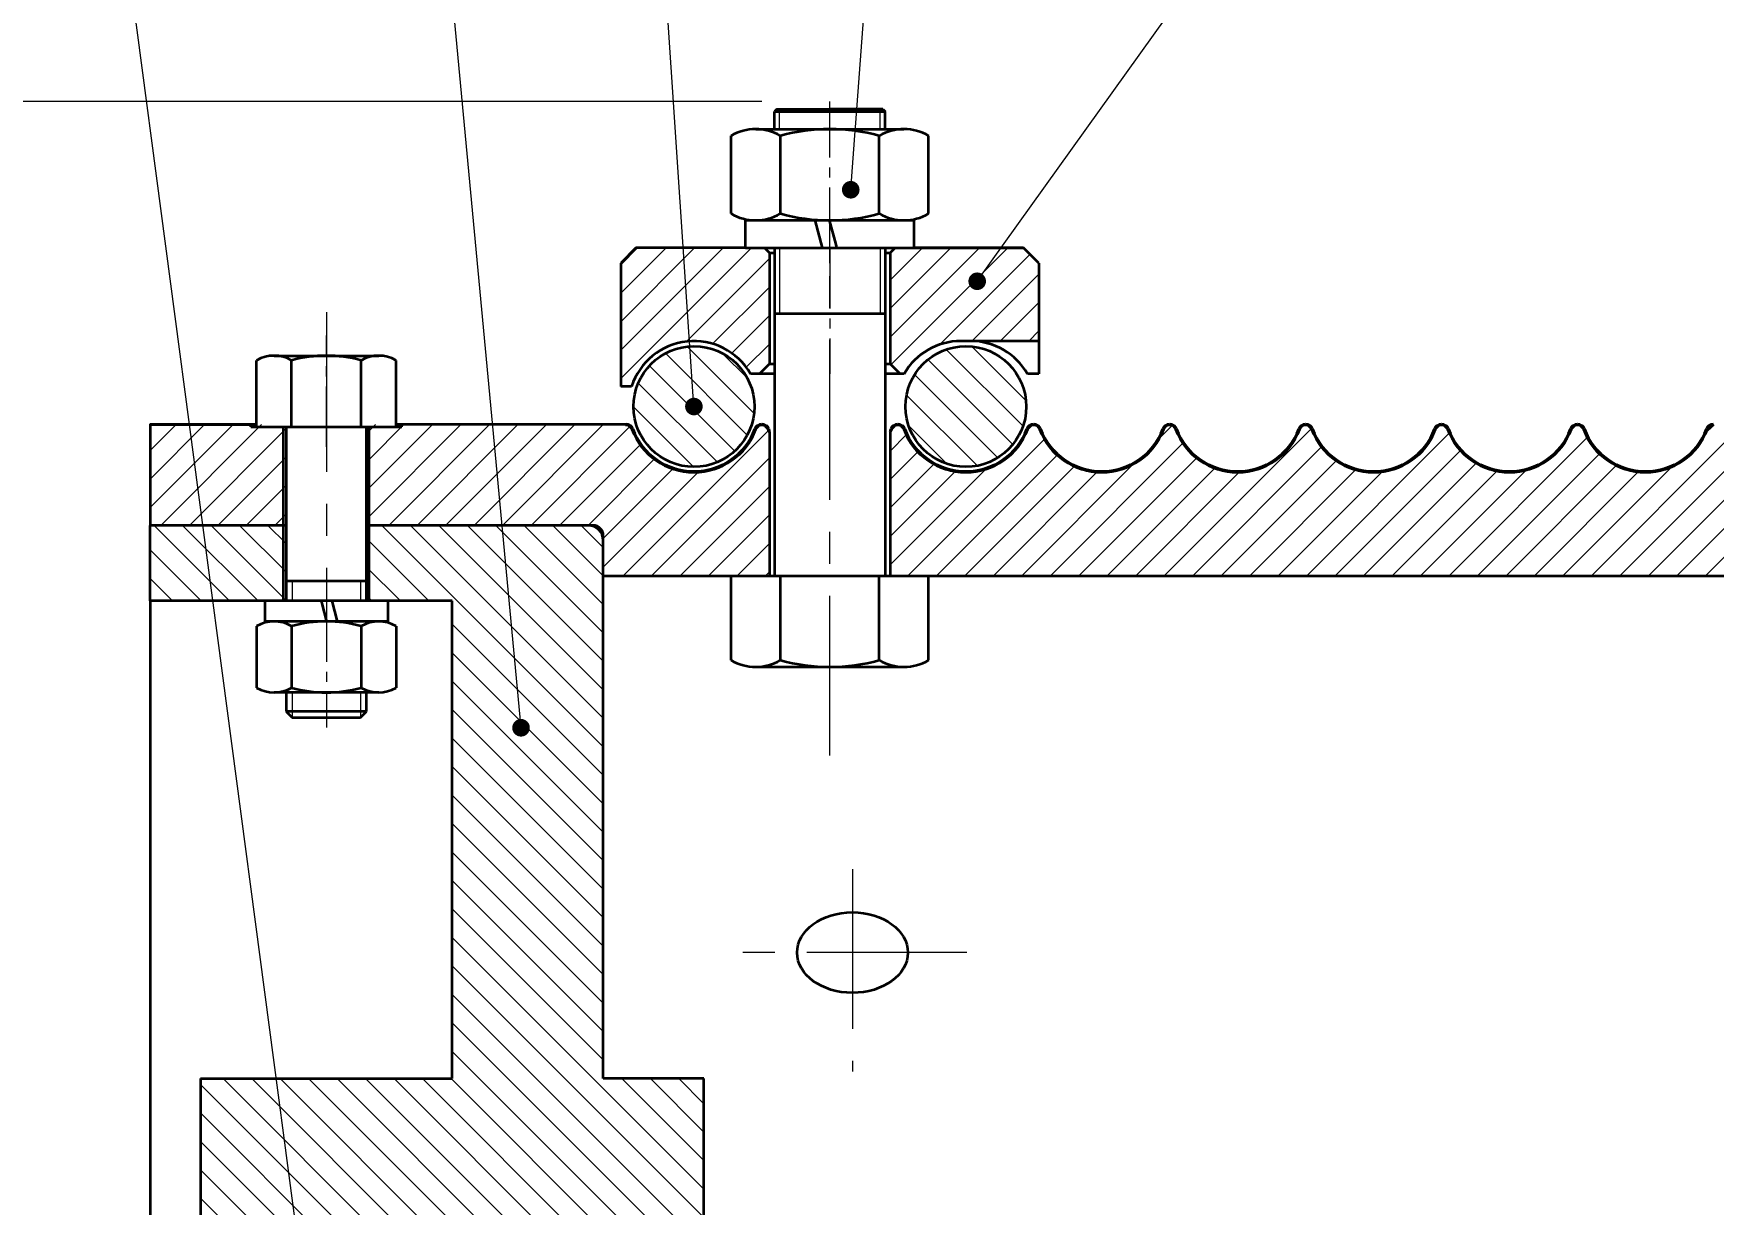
# Model space of a CAD drawing. Header units: millimetres. Extents: x 105 to 3049, y -499 to 1580.
# Drawn here: x 691 to 1024.7, y 768.1 to 1000.6 of the extents above; entities that cross this region are included whole.
import ezdxf

# ---------------------------------------------------------------- set-up
doc = ezdxf.new("R2010")
doc.units = ezdxf.units.MM
doc.linetypes.add('CENTER', pattern=[50.799999713897705, 31.75, -6.349999904632568, 6.349999904632568, -6.349999904632568])
doc.linetypes.add('点画线', pattern=[18, 12, -2, 2, -2])
doc.layers.get('0').update_dxf_attribs({"lineweight": 35})
for name, color, linetype, lineweight in [('中心线', 1, 'CENTER', 15), ('中心线层', 1, '点画线', 18), ('剖面线层', 4, 'Continuous', 18), ('尺寸线层', 3, 'Continuous', 18), ('粗实线', 7, 'Continuous', 50), ('粗实线层', 7, 'Continuous', 35), ('细实线', 7, 'Continuous', 18), ('细实线层', 7, 'Continuous', 18)]:
    doc.layers.add(name, color=color, linetype=linetype, lineweight=lineweight)
doc.styles.add('标准', font='', dxfattribs={"width": 0.667})
doc.styles.get('标准').set_extended_font_data('宋体')
doc.dimstyles.new('标准', dxfattribs={"dimscale": 3.5, "dimtxt": 3.5, "dimasz": 4, "dimexe": 2, "dimexo": 0, "dimtad": 1, "dimdsep": 46, "dimtxsty": '标准', "dimblk": '_CAXARROW', "dimcen": 0, "dimdle": 6, "dimazin": 2, "dimtfac": 0.7071067811865475, "dimtdec": 3, "dimtmove": 2, "dimatfit": 3, "dimfxl": 1, "dimfrac": 2, "dimtolj": 1, "dimarcsym": 1})
pattern_1 = [(135, (0, 0), (-2.82842712474619, -2.82842712474619), [])]
pattern_2 = [(45, (0, 0), (-2.82842712474619, 2.82842712474619), [])]

# ---------------------------------------------------------------- blocks, each defined once
blk = doc.blocks.new('*X2')
at = {"layer": '中心线层'}
blk.add_line((0, -4), (0, 18.1), dxfattribs=at)
at = {"layer": '粗实线层'}
for p, q in [((-10.39230484541326, 14.1), (10.39230484541326, 14.1)), ((-13.85640646055102, 0.9282032302755097), (-13.85640646055102, 13.17179676972449)), ((-6.92820323027551, 0.9282032302755097), (-6.92820323027551, 13.17179676972449)), ((6.92820323027551, 0.9282032302755097), (6.92820323027551, 13.17179676972449)), ((13.85640646055102, 0.9282032302755097), (13.85640646055102, 13.17179676972449)), ((-10.39230484541326, 0), (10.39230484541326, 0))]:
    blk.add_line(p, q, dxfattribs=at)
for centre, radius, start, end in [((-10.39230484541326, 7.17179676972449), 6.928203230275511, 60.00000000000021, 120.0000000000001), ((0, -12.22050807568877), 26.32050807568877, 74.73851957513979, 105.26148042486), ((10.39230484541326, 7.17179676972449), 6.928203230275511, 60.00000000000006, 120.0000000000001), ((-10.39230484541326, 6.92820323027551), 6.928203230275511, 239.9999999999999, 299.9999999999998), ((0, 26.32050807568877), 26.32050807568877, 254.7385195751399, 285.2614804248602), ((10.39230484541326, 6.92820323027551), 6.928203230275509, 239.9999999999999, 299.9999999999998)]:
    blk.add_arc(centre, radius, start, end, dxfattribs=at)
blk = doc.blocks.new('*X4')
at = {"layer": '中心线层', "linetype": '点画线', "lineweight": 18}
blk.add_line((0, -3), (0, 7.1), dxfattribs=at)
at = {"layer": '粗实线层'}
for p, q in [((-12.2, 4.1), (12.2, 4.1)), ((-12.2, 0), (-12.2, 4.1)), ((-1.061158084920335, 0), (-2.159749773887938, 4.1)), ((0.9189898589722549, 0.5305790424601675), (-0.03743360404726803, 4.1)), ((12.2, 0), (12.2, 4.1)), ((-12.2, 0), (12.2, 0)), ((1.061158084920335, 0), (0.9189898589722549, 0.5305790424601675))]:
    blk.add_line(p, q, dxfattribs=at)
blk = doc.blocks.new('*X3')
at = {"layer": '中心线层'}
blk.add_line((0, -5.5), (0, 23.6), dxfattribs=at)
at = {"layer": '粗实线层'}
for p, q in [((-19.62990915244728, 1.314954576223638), (-19.62990915244728, 16.78504542377636)), ((-14.72243186433546, 18.1), (14.72243186433546, 18.1)), ((-9.814954576223638, 1.314954576223638), (-9.814954576223638, 16.78504542377636)), ((9.814954576223638, 1.314954576223638), (9.814954576223638, 16.78504542377636)), ((19.62990915244728, 1.314954576223638), (19.62990915244728, 16.78504542377636)), ((-14.72243186433546, 0), (14.72243186433546, 0))]:
    blk.add_line(p, q, dxfattribs=at)
for centre, radius, start, end in [((-14.72243186433546, 8.285045423776364), 9.814954576223638, 60.00000000000007, 120), ((0, -19.1873864405591), 37.2873864405591, 74.73851957513979, 105.26148042486), ((14.72243186433546, 8.285045423776364), 9.814954576223638, 60.00000000000007, 120), ((-14.72243186433546, 9.814954576223638), 9.814954576223638, 240.0000000000001, 299.9999999999998), ((0, 37.2873864405591), 37.2873864405591, 254.7385195751399, 285.2614804248602), ((14.72243186433546, 9.814954576223638), 9.814954576223638, 239.9999999999999, 299.9999999999998)]:
    blk.add_arc(centre, radius, start, end, dxfattribs=at)
blk = doc.blocks.new('*X5')
at = {"layer": '中心线层', "linetype": '点画线', "lineweight": 18}
blk.add_line((0, -3), (0, 8.5), dxfattribs=at)
at = {"layer": '粗实线层'}
for p, q in [((-16.75, 5.5), (16.75, 5.5)), ((-16.75, 0), (-16.75, 5.5)), ((-1.423504748063864, 0), (-2.897225306435039, 5.5)), ((1.232791274231074, 0.711752374031932), (-0.0502158103073107, 5.5)), ((16.75, 0), (16.75, 5.5)), ((-16.75, 0), (16.75, 0)), ((1.423504748063864, 0), (1.232791274231074, 0.711752374031932))]:
    blk.add_line(p, q, dxfattribs=at)
blk = doc.blocks.new('*X38')
at = {"layer": '细实线层', "color": 0}
blk.add_line((0, 0), (-59.12767010849086, 445.7986572854386), dxfattribs=at)
blk = doc.blocks.new('*X39')
at = {"layer": '细实线层', "lineweight": 18}
h = blk.add_hatch(color=0, dxfattribs=at)
edge = h.paths.add_edge_path(flags=0)
edge.add_arc((-1.13686837721616e-13, -1.13686837721616e-13), 1.75, 0, 360)
at = {"layer": '细实线层', "color": 0}
for p, q in [((-30.22647983271349, 322.851298140174), (-65.2264798327135, 322.851298140174)), ((-1.13686837721616e-13, -1.13686837721616e-13), (-30.22647983271372, 322.8512981401744))]:
    blk.add_line(p, q, dxfattribs=at)
at = {"layer": '细实线层', "color": 0, "lineweight": 18, "insert": (-47.72647983271349, 328.101298140174), "char_height": 17.5, "width": 59.5, "attachment_point": 8, "line_spacing_factor": 1.150569886022795, "style": '标准'}
blk.add_mtext('\\T1.1;8', dxfattribs=at)
blk = doc.blocks.new('*X40')
at = {"layer": '细实线层', "lineweight": 18}
h = blk.add_hatch(color=0, dxfattribs=at)
edge = h.paths.add_edge_path(flags=0)
edge.add_arc((0, 0), 1.75, 0, 360)
at = {"layer": '细实线层', "color": 0}
for p, q in [((-17.44544756435198, 259.0317079555997), (-52.44544756435198, 259.0317079555997)), ((0, 0), (-17.44544756435187, 259.0317079556002))]:
    blk.add_line(p, q, dxfattribs=at)
at = {"layer": '细实线层', "color": 0, "lineweight": 18, "insert": (-34.94544756435198, 264.2817079555997), "char_height": 17.5, "width": 59.5, "attachment_point": 8, "line_spacing_factor": 1.150569886022795, "style": '标准'}
blk.add_mtext('\\T1.1;9', dxfattribs=at)
blk = doc.blocks.new('*X41')
at = {"layer": '细实线层', "lineweight": 18}
h = blk.add_hatch(color=0, dxfattribs=at)
edge = h.paths.add_edge_path(flags=0)
edge.add_arc((0, -1.13686837721616e-13), 1.75, 0, 360)
at = {"layer": '细实线层', "color": 0}
for p, q in [((0, -1.13686837721616e-13), (16.00225402908347, 215.9720459212333)), ((16.0022540290837, 215.9720459212328), (51.0022540290837, 215.9720459212328)), ((51.0022540290837, 215.9720459212328), (59.7522540290837, 207.2220459212328)), ((68.5022540290837, 215.9720459212328), (59.7522540290837, 207.2220459212328)), ((68.5022540290837, 215.9720459212328), (103.5022540290837, 215.9720459212328)), ((103.5022540290837, 215.9720459212328), (112.2522540290837, 207.2220459212328)), ((121.0022540290837, 215.9720459212328), (112.2522540290837, 207.2220459212328)), ((121.0022540290837, 215.9720459212328), (156.0022540290837, 215.9720459212328))]:
    blk.add_line(p, q, dxfattribs=at)
at = {"layer": '细实线层', "color": 0, "lineweight": 18, "char_height": 17.5, "width": 59.5, "attachment_point": 8, "line_spacing_factor": 1.150569886022795, "style": '标准'}
for s, insert in [('\\T1.1;10', (33.5022540290837, 221.2220459212328)), ('\\T1.1;11', (86.0022540290837, 221.2220459212328)), ('\\T1.1;12', (138.5022540290837, 221.2220459212328))]:
    blk.add_mtext(s, dxfattribs=dict(at, insert=insert))
blk = doc.blocks.new('*X42')
at = {"layer": '细实线层', "lineweight": 18}
h = blk.add_hatch(color=0, dxfattribs=at)
edge = h.paths.add_edge_path(flags=0)
edge.add_arc((-1.13686837721616e-13, 0), 1.75, 0, 360)
at = {"layer": '细实线层', "color": 0}
for p, q in [((-1.13686837721616e-13, 0), (167.5668128307832, 234.1474455592044)), ((167.5668128307832, 234.1474455592039), (202.5668128307832, 234.1474455592039))]:
    blk.add_line(p, q, dxfattribs=at)
at = {"layer": '细实线层', "color": 0, "lineweight": 18, "insert": (185.0668128307832, 239.3974455592039), "char_height": 17.5, "width": 59.5, "attachment_point": 8, "line_spacing_factor": 1.150569886022795, "style": '标准'}
blk.add_mtext('\\T1.1;13', dxfattribs=at)
blk = doc.blocks.new('*X52')
at = {"layer": '尺寸线层', "linetype": 'Continuous'}
for points in [[(217.1944274882159, 987.150412969424), (218.9444274882159, 973.150412969424), (215.4444274882159, 973.150412969424)], [(217.1944274882159, 315.7460741873012), (218.9444274882159, 329.7460741873012), (215.4444274882159, 329.7460741873012)]]:
    blk.add_hatch(color=0, dxfattribs=at).paths.add_polyline_path(points, flags=0)
at = {"layer": '尺寸线层', "color": 0, "linetype": 'Continuous'}
for p, q in [((835.6509620036319, 987.150412969424), (210.1944274882159, 987.150412969424)), ((217.1944274882159, 987.150412969424), (217.1944274882159, 315.7460741873012)), ((859.7527440345574, 315.7460741873012), (210.1944274882159, 315.7460741873012))]:
    blk.add_line(p, q, dxfattribs=at)
at = {"layer": '尺寸线层', "color": 0, "insert": (208.8819274882159, 651.4482430783626), "char_height": 12.25, "width": 60.54571396648043, "attachment_point": 5, "rotation": 90, "line_spacing_factor": 1.150569886022795, "style": '标准'}
blk.add_mtext('\\T1.1;671.5', dxfattribs=at)
blk = doc.blocks.new('_CAXARROW')
blk.add_hatch(color=0).paths.add_polyline_path([(0, 0), (-1, 0.125), (-1, -0.125)], flags=0)

msp = doc.modelspace()

# ---------------------------------------------------------------- hatches: boundary and pattern name
at = {"layer": '剖面线层'}
h = msp.add_hatch(dxfattribs=at)
h.set_pattern_fill('无图案', color=256, scale=4, angle=45, style=0, pattern_type=0)
h.set_pattern_definition(pattern_2)
edge = h.paths.add_edge_path(flags=0)
edge.add_line((861.1509635974298, 935.056972892112), (861.1509635974296, 949.248170698641))
edge.add_line((861.1509635974296, 949.248170698641), (861.1509635974296, 957.056972892112))
edge.add_line((861.1509635974314, 957.056972892112), (862.1509635974314, 958.056972892112))
edge.add_line((862.1509635974296, 958.056972892112), (863.873400867117, 958.056972892112))
edge.add_line((863.873400867117, 958.056972892112), (887.6509635974314, 958.056972892112))
edge.add_line((887.6509635974314, 958.056972892112), (890.6509635974314, 955.056972892112))
edge.add_line((890.6509635974296, 955.056972892112), (890.6509635974296, 939.556972892112))
edge.add_line((890.6509635974296, 939.556972892112), (877.1509593739436, 939.556972892112))
edge.add_line((877.1509593739436, 939.556972892112), (875.1509620362019, 939.556972892112))
edge.add_arc((875.1509635974297, 926.5569728921122), 12.99999999999989, 90.000000000001, 150.0000000000015)
edge.add_line((863.8926333482314, 933.056972892112), (863.150963597428, 933.056972892112))
edge.add_line((863.1509635974298, 933.056972892112), (861.1509635974298, 935.056972892112))
edge = h.paths.add_edge_path(flags=0)
edge.add_line((807.6488774571962, 930.5569728921115), (807.648877457196, 946.8508177215059))
edge.add_line((807.648877457196, 946.8508177215059), (807.648877457196, 955.0569728921115))
edge.add_line((807.648877457196, 955.0569728921115), (810.6488774571997, 958.0569728921106))
edge.add_line((810.6488774571997, 958.0569728921106), (834.4285337401386, 958.056972892112))
edge.add_line((834.4285337401386, 958.056972892112), (836.1488774571997, 958.056972892112))
edge.add_line((836.1488774571997, 958.056972892112), (837.1488774571997, 957.056972892112))
edge.add_line((837.148877457196, 957.056972892112), (837.148877457196, 935.056972892112))
edge.add_line((837.148877457196, 935.056972892112), (835.148877457196, 933.056972892112))
edge.add_line((835.148877457196, 933.056972892112), (833.4072077063945, 933.056972892112))
edge.add_arc((822.1488774571962, 926.556972892112), 12.99999999999998, 30.00000000000004, 162.0797868606082)
edge.add_line((809.7795605803431, 930.5569728921115), (807.6488774571962, 930.5569728921115))
h = msp.add_hatch(dxfattribs=at)
h.set_pattern_fill('无图案', color=256, scale=4, angle=135, style=0, pattern_type=0)
h.set_pattern_definition(pattern_1)
edge = h.paths.add_edge_path(flags=0)
edge.add_arc((822.1702300160784, 926.5569728924429), 11.99999999976808, -193.45985526138338, 6.252776074688882e-13, ccw=False)
edge.add_arc((822.1702300161188, 926.5569728925047), 12.00000000012009, -5.115907697472721e-13, 166.5401447392419, ccw=False)
edge = h.paths.add_edge_path(flags=0)
edge.add_arc((876.1702300164968, 926.5569728924391), 12.0000000002118, -187.6357189001901, 6.252776074688882e-13, ccw=False)
edge.add_arc((876.1702300163223, 926.5569728918911), 11.99999999991625, -6.252776074688882e-13, 172.3642810944902, ccw=False)
h = msp.add_hatch(dxfattribs=at)
h.set_pattern_fill('无图案', color=256, scale=4, angle=45, style=0, pattern_type=0)
h.set_pattern_definition(pattern_2)
h.paths.add_polyline_path([(714.1509635974298, 902.9531529409875), (714.1509635974298, 917.1721501153621), (714.1509635974298, 922.9531529409875), (735.2945571368791, 922.9531529409884), (741.1509635974298, 922.9531529409902), (741.1509635974298, 902.9531529409875), (740.6509635974298, 902.9531529409875)], flags=0)
h = msp.add_hatch(dxfattribs=at)
h.set_pattern_fill('无图案', color=256, scale=4, angle=45, style=0, pattern_type=0)
h.set_pattern_definition(pattern_2)
edge = h.paths.add_edge_path(flags=0)
edge.add_line((757.650963597428, 902.9531529409848), (757.650963597428, 916.418399400916))
edge.add_line((757.650963597428, 916.418399400916), (757.650963597428, 922.9531529409866))
edge.add_line((757.650963597428, 922.9531529409866), (808.6509603613604, 922.9531529409884))
edge.add_arc((808.6509635975043, 921.556972892206), 1.396180048777978, 20.32313682689511, 89.99999999999068, ccw=False)
edge.add_arc((822.1509635974246, 926.5569728921104), 13.00000000000206, 200.3231368296652, 339.676863170331)
edge.add_arc((835.6509635976644, 921.5569728918233), 1.396180049122299, 90.00000000987211, 159.6768631727914, ccw=False)
edge.add_arc((835.6509635975062, 921.5569728922065), 1.396180048777865, 20.32313682691739, 90.0000000000233, ccw=False)
edge.add_arc((849.1509636019864, 926.556972893955), 13.00000000491875, 200.3231368303093, 202.5959475601681)
edge.add_line((837.1488774571926, 921.5619825735549), (837.1488774571926, 892.9531529409843))
edge.add_line((837.1488774571926, 892.9531529409843), (804.1509635974262, 892.9531529409838))
edge.add_line((804.150963597428, 892.9531529409838), (804.150963597428, 902.9531529409848))
edge.add_line((804.150963597428, 902.9531529409848), (757.650963597428, 902.9531529409848))
h = msp.add_hatch(dxfattribs=at)
h.set_pattern_fill('无图案', color=256, scale=4, angle=45, style=0, pattern_type=0)
h.set_pattern_definition(pattern_2)
edge = h.paths.add_edge_path(flags=0)
edge.add_line((861.1509635974298, 892.953152940987), (861.1509635974298, 906.3128049379667))
edge.add_line((861.1509635974298, 906.3128049379667), (861.1509635974298, 921.5569728921056))
edge.add_arc((849.1509636050372, 926.5569728890662), 12.99999999180769, 337.3801350514257, 339.6768631712732)
edge.add_arc((862.650963597668, 921.5569728918265), 1.396180049122031, 90.00000000996539, 159.6768631729018, ccw=False)
edge.add_arc((862.6509635975099, 921.556972892209), 1.396180048778092, 20.323136826838777, 90, ccw=False)
edge.add_arc((876.15096359743, 926.5569728921126), 13.00000000000195, 200.323136829684, 339.676863170316)
edge.add_arc((889.6509635976682, 921.5569728918265), 1.396180049122189, 90.00000000982999, 159.67686317275, ccw=False)
edge.add_arc((889.65096359751, 921.5569728922094), 1.396180048777751, 20.323136826879193, 90.00000000003268, ccw=False)
edge.add_arc((903.15096359743, 926.5569728921126), 13.00000000000196, 200.3231368296856, 339.676863170316)
edge.add_arc((916.6509635976682, 921.5569728918266), 1.396180049122248, 90.00000000976007, 159.6768631726763, ccw=False)
edge.add_arc((916.6509635975096, 921.5569728922092), 1.396180048777978, 20.323136826884593, 90.00000000000472, ccw=False)
edge.add_arc((930.1509635974298, 926.5569728921129), 13.00000000000196, 200.3231368296856, 339.676863170316)
edge.add_arc((943.6509635976678, 921.5569728918271), 1.396180049122083, 90.00000000981612, 159.6768631727483, ccw=False)
edge.add_arc((943.6509635975099, 921.5569728922103), 1.396180048777978, 20.323136826889026, 90.00000000000932, ccw=False)
edge.add_arc((957.1509635974298, 926.5569728921129), 13.00000000000196, 200.3231368296856, 339.676863170316)
edge.add_arc((970.6509635976682, 921.5569728918273), 1.396180049122292, 90.00000000979281, 159.6768631727117, ccw=False)
edge.add_arc((970.6509635975098, 921.5569728922103), 1.396180048777865, 20.323136826865607, 89.99999999999068, ccw=False)
edge.add_arc((984.15096359743, 926.5569728921126), 13.00000000000196, 200.3231368296856, 339.676863170316)
edge.add_arc((997.6509635976678, 921.556972891827), 1.396180049122201, 90.00000000980668, 159.6768631727352, ccw=False)
edge.add_arc((997.6509635975095, 921.5569728922098), 1.396180048778206, 20.323136826900623, 90.00000000000472, ccw=False)
edge.add_arc((1011.15096359743, 926.5569728921135), 13.00000000000199, 200.3231368296861, 339.6768631703144)
edge.add_arc((1024.650963597668, 921.5569728918272), 1.396180049122268, 90.00000000981612, 159.6768631727412, ccw=False)
edge.add_arc((1024.65096359751, 921.5569728922102), 1.396180048777751, 20.323136826883626, 90.00000000000932, ccw=False)
edge.add_arc((1038.15096359743, 926.5569728921138), 13.00000000000199, 200.3231368296861, 339.6768631703152)
edge.add_arc((1051.650963597668, 921.5569728918272), 1.396180049122639, 90.00000000982538, 159.6768631727269, ccw=False)
edge.add_arc((1051.65096359751, 921.5569728922108), 1.396180048777637, 20.323136826858388, 90, ccw=False)
edge.add_arc((1065.15096359743, 926.5569728921139), 13.00000000000196, 200.3231368296856, 339.6768631703148)
edge.add_arc((1078.650963597668, 921.5569728918276), 1.396180049122213, 90.0000000097881, 159.6768631727205, ccw=False)
edge.add_arc((1078.65096359751, 921.5569728922103), 1.396180048777978, 20.323136826884593, 90.0000000000187, ccw=False)
edge.add_arc((1092.15096359743, 926.5569728921142), 13.00000000000199, 200.3231368296861, 339.6768631703152)
edge.add_arc((1105.650963597668, 921.5569728918285), 1.396180049122292, 90.0000000097881, 159.6768631727117, ccw=False)
edge.add_arc((1105.65096359751, 921.5569728922115), 1.396180048777978, 20.323136826855205, 89.99999999998141, ccw=False)
edge.add_arc((1119.15096359743, 926.556972892114), 13.00000000000199, 200.3231368296861, 339.6768631703152)
edge.add_arc((1132.650963597669, 921.5569728918285), 1.39618004912256, 90.00000000982538, 159.6768631727357, ccw=False)
edge.add_arc((1132.65096359751, 921.5569728922118), 1.396180048777637, 20.323136826858388, 90, ccw=False)
edge.add_arc((1146.15096359743, 926.5569728921141), 13.00000000000199, 200.3231368296861, 339.6768631703152)
edge.add_arc((1159.650963597668, 921.5569728918291), 1.396180049121865, 90.00000000976951, 159.6768631727052, ccw=False)
edge.add_arc((1159.65096359743, 921.5569728922111), 1.396180048778206, 20.323136826890106, 90, ccw=False)
edge.add_arc((1173.15096359564, 926.5569728899504), 12.99999999764773, 200.3231368233626, 226.1869385389287)
edge.add_line((1164.15096359743, 917.1761413723867), (1164.15096359743, 892.9531529409893))
edge.add_line((1164.15096359743, 892.9531529409893), (868.7808727498768, 892.953152940987))
edge.add_line((868.7808727498768, 892.953152940987), (861.150963597428, 892.953152940987))

# ---------------------------------------------------------------- linework, layer by layer
msp.add_line((714.1509635974298, 922.9531529409857), (735.2945571368791, 922.9531529409857))
msp.add_line((714.1509635974298, 922.9531529409857), (735.2945571368791, 922.9531529409857))
at = {"layer": '中心线'}
for p, q in [((849.1509635974298, 857.2270792044975), (849.1509635974296, 966.556972892112)), ((749.1509635974296, 945.3118161444173), (749.1509635974298, 859.5798573823296)), ((853.6509635974302, 834.6677655899329), (853.6509635974302, 794.4533369726649)), ((876.3457140235636, 818.0835283309933), (826.4863614696327, 818.0835283309933))]:
    msp.add_line(p, q, dxfattribs=at)
at = {"layer": '中心线层'}
for p, q in [((849.1509635974296, 958.056972892112), (849.1509635974296, 933.056972892112)), ((749.1509635974298, 918.5531529409901), (749.1509635974296, 940.6531529409905))]:
    msp.add_line(p, q, dxfattribs=at)
at = {"layer": '粗实线'}
for centre, radius, start, end in [((808.650963597508, 921.5569728922088), 1.396180048777848, 20.3231368268994, 90), ((822.150963597428, 926.5569728921129), 13.00000000000201, 200.3231368296648, 339.6768631703307), ((835.6509635976681, 921.5569728918264), 1.396180049122222, 90.00000000980673, 159.6768631727308), ((835.6509635975099, 921.5569728922093), 1.396180048777848, 20.32313682689665, 90), ((835.650963597508, 921.5569728922093), 1.396180048777848, 20.32313682689665, 90), ((849.1509636020155, 926.5569728939691), 13.00000000494708, 200.3231368303216, 202.5959475601751), ((849.1509636076598, 926.5569728961128), 13.00000001098592, 200.3231368305365, 202.5959475593496), ((849.1509636050987, 926.5569728890415), 12.99999999174141, 337.3801350514219, 339.676863171281), ((849.1509635976117, 926.5569728920301), 12.99999999980116, 337.3801350519677, 339.6768631703876), ((862.6509635976681, 921.5569728918264), 1.396180049122222, 90.00000000980206, 159.6768631727292), ((862.6509635975099, 921.5569728922093), 1.396180048777854, 20.32313682682567, 90), ((876.1509635974298, 926.5569728921129), 13.00000000000202, 200.3231368296852, 339.6768631703152), ((889.6509635976681, 921.5569728918264), 1.396180049122108, 90.00000000979739, 159.6768631727216), ((889.6509635975099, 921.5569728922093), 1.396180048777852, 20.32313682685841, 90), ((903.1509635974298, 926.5569728921129), 13.00000000000201, 200.3231368296867, 339.6768631703152), ((916.6509635976681, 921.5569728918264), 1.396180049122222, 90.00000000980206, 159.6768631727205), ((916.6509635975099, 921.5569728922093), 1.396180048777863, 20.32313682687266, 90), ((930.1509635974298, 926.5569728921129), 13.00000000000201, 200.3231368296856, 339.676863170316), ((943.6509635976681, 921.5569728918273), 1.396180049122222, 90.00000000979739, 159.6768631727248), ((943.6509635975099, 921.5569728922102), 1.396180048777863, 20.3231368268644, 90), ((957.1509635974298, 926.5569728921129), 13.00000000000201, 200.3231368296856, 339.676863170316), ((970.6509635976681, 921.5569728918273), 1.396180049122222, 90.0000000098114, 159.6768631727281), ((970.6509635975099, 921.5569728922102), 1.396180048777863, 20.32313682687153, 90), ((984.1509635974298, 926.5569728921129), 13.00000000000201, 200.3231368296867, 339.6768631703152), ((997.6509635976681, 921.5569728918273), 1.396180049122222, 90.00000000980673, 159.6768631727456), ((997.6509635975099, 921.5569728922102), 1.396180048777863, 20.32313682686878, 90), ((1011.15096359743, 926.5569728921138), 13.00000000000202, 200.3231368296867, 339.6768631703131), ((1024.650963597668, 921.5569728918273), 1.396180049122222, 90.00000000978807, 159.6768631727172)]:
    msp.add_arc(centre, radius, start, end, dxfattribs=at)
at = {"layer": '粗实线层'}
for p, q in [((838.648877457196, 985.6405425630975), (838.148877457196, 985.1405425630975)), ((838.148877457196, 985.1405425630975), (860.1530497376632, 985.1405425630975)), ((838.648877457196, 985.6405425630975), (849.1509635974296, 985.6405425630975)), ((859.6530497376632, 985.6405425630975), (849.1509635974296, 985.6405425630975)), ((859.6530497376632, 985.6405425630975), (860.1530497376632, 985.1405425630975)), ((810.6488774571997, 958.0569728921106), (807.648877457196, 955.0569728921115)), ((887.6509635974314, 958.056972892112), (810.6488774571997, 958.0569728921106)), ((836.1488774571997, 958.056972892112), (810.6488774571997, 958.0569728921106)), ((837.1488774571997, 957.056972892112), (836.1488774571997, 958.056972892112)), ((838.148877457196, 958.056972892112), (838.1488774571962, 892.953152940987)), ((860.1509635974296, 958.056972892112), (860.1509635974298, 892.953152940987)), ((861.1509635974314, 957.056972892112), (862.1509635974314, 958.056972892112)), ((862.1509635974314, 958.056972892112), (887.6509635974314, 958.056972892112)), ((890.6509635974314, 955.056972892112), (887.6509635974314, 958.056972892112)), ((807.648877457196, 955.0569728921115), (807.6488774571962, 930.5569728921115)), ((837.148877457196, 957.056972892112), (837.148877457196, 935.056972892112)), ((837.148877457196, 957.056972892112), (838.148877457196, 957.056972892112)), ((860.1509635974296, 957.056972892112), (861.1509635974314, 957.056972892112)), ((861.1509635974296, 957.056972892112), (861.1509635974298, 935.056972892112)), ((890.6509635974296, 955.056972892112), (890.6509635974298, 933.056972892112)), ((838.148877457196, 945.056972892112), (860.1509635974296, 945.056972892112)), ((890.6509635974296, 939.556972892112), (875.1509620362019, 939.556972892112)), ((735.2945571368791, 922.5531529425435), (735.2945571368789, 935.7249497107151)), ((738.758658752017, 936.6531529409905), (759.5432684428422, 936.6531529409905)), ((741.1509664819048, 936.6531529409905), (757.1509664819048, 936.6531529409914)), ((742.2227603671536, 922.5531529425435), (742.2227603671533, 935.7249497107151)), ((756.0791668277061, 922.5531529425435), (756.0791668277059, 935.7249497107151)), ((763.0073700579806, 922.5531529425435), (763.0073700579803, 935.7249497107151)), ((837.148877457196, 935.056972892112), (835.148877457196, 933.056972892112)), ((837.148877457196, 935.056972892112), (838.148877457196, 935.056972892112)), ((860.1509635974298, 935.056972892112), (861.1509635974298, 935.056972892112)), ((863.1509635974298, 933.056972892112), (861.1509635974298, 935.056972892112)), ((838.148877457196, 933.056972892112), (833.4072077063945, 933.056972892112)), ((863.8926333482314, 933.056972892112), (860.1509635974298, 933.056972892112)), ((890.6509635974298, 933.056972892112), (888.4092938466265, 933.056972892112)), ((809.7795605803431, 930.5569728921115), (807.6488774571962, 930.5569728921115)), ((735.294557136879, 922.9531529409882), (714.1509635974298, 922.9531529409875)), ((734.1509635974298, 922.5531529425435), (734.1509635974298, 922.9531529409875)), ((734.1509635974298, 922.5531529425435), (764.1509635974298, 922.5531529425435)), ((740.6509635974317, 887.9400237321021), (740.6509635974317, 922.5531529425435)), ((741.1509635974298, 922.5531529425435), (741.1509635974298, 887.9531529409875)), ((757.1509635974298, 887.9531529409884), (757.1509635974298, 922.5531529425435)), ((757.6509635974317, 887.9400237321021), (757.6509635974317, 922.5531529425435)), ((808.650960361364, 922.9531529409911), (763.0073700579804, 922.9531529409893)), ((764.1509635974298, 922.5531529425435), (764.1509635974298, 922.9531529409893)), ((837.1488774571962, 921.5619825735577), (837.1488774571962, 892.953152940987)), ((861.1509635974298, 921.5569728921056), (861.1509635974298, 892.953152940987)), ((714.1509635974298, 887.9531529409875), (714.1509635974298, 902.9531529409875)), ((741.1509635974298, 902.9531529409875), (714.1509635974298, 902.9531529409875)), ((802.1515536747675, 902.9531529409875), (757.1509635974298, 902.9531529409875)), ((804.1509635974301, 793.0522834933925), (804.1509635974298, 900.9400268785035)), ((741.1509635974317, 891.9394468533716), (757.1509635974317, 891.9394468533716)), ((804.1509635974298, 892.9531529409866), (1524.150963597432, 892.953152940992)), ((829.5210544449828, 876.1681075172102), (829.5210544449828, 892.953152940987)), ((839.3360090212072, 876.1681075172102), (839.3360090212054, 892.953152940987)), ((858.9659181736542, 876.1681075172102), (858.9659181736542, 892.953152940987)), ((868.7808727498768, 876.1681075172111), (868.7808727498768, 892.953152940987)), ((774.1509635974298, 887.9531529409875), (714.1509635974298, 887.9531529409875)), ((714.1509635974298, 887.9531529409875), (714.1509635974301, 749.2881529409867)), ((774.1509635974301, 793.0522834933925), (774.1509635974298, 887.9531529409875)), ((741.1509635974317, 875.6620188992671), (741.1509635974317, 865.9620188992673)), ((757.1509635974317, 865.9620188992673), (757.1509635974317, 875.6620188992671)), ((834.428531733095, 874.8531529409867), (863.8733954617646, 874.8531529409867)), ((757.1509635974317, 865.9620188992673), (741.1509635974317, 865.9620188992673)), ((741.1509635974317, 865.9620188992673), (742.3509635974324, 864.7620188992674)), ((742.3509635974324, 864.7620188992674), (755.9509635974327, 864.7620188992674)), ((755.9509635974327, 864.7620188992674), (757.1509635974317, 865.9620188992673)), ((724.1509635974301, 793.0522834933925), (774.1509635974301, 793.0522834933925)), ((724.1509635974319, 793.0522834933925), (724.1509635974319, 723.4531529409885)), ((824.1509635974301, 793.0522834933936), (804.1509635974301, 793.0522834933925)), ((824.1509635974303, 647.9531529409878), (824.1509635974301, 793.0522834933936))]:
    msp.add_line(p, q, dxfattribs=at)
msp.add_lwpolyline([(735.2945571368792, 922.9531529409875), (714.1509635974298, 922.9531529409875), (714.1509635974298, 902.9531529409875)], dxfattribs=at)
for centre in [(822.1702300162387, 926.556972892112), (876.1702300162387, 926.556972892112)]:
    msp.add_circle(centre, 12, dxfattribs=at)
for centre, radius, start, end in [((822.1488774571962, 926.556972892112), 12.99999999999997, 30.00000000000004, 162.0797868606082), ((875.1509635974298, 926.556972892112), 13.00000000000016, 90, 150.0000000000009), ((877.1509635974298, 926.556972892112), 13.00000000000021, 30.00000000000023, 90.00000548851816), ((738.7586587520173, 929.7249497107151), 6.928203230275511, 60.00000000000068, 119.9999999999985), ((749.1509635974298, 910.3326448653016), 26.32050807568877, 74.73851957513986, 105.2614804248599), ((759.5432684428424, 929.7249497107151), 6.928203230275511, 60.00000000000054, 120.0000000000003), ((801.1509635954708, 899.940023730515), 3.000000001960871, 0, 89.9999999322589), ((802.1509636019155, 900.9400237368815), 1.999999995516191, 3.256888001120273e-12, 90.0000002671039), ((834.428531733095, 884.6681075172111), 9.814954576223638, 240.0000000000007, 300.0000000000002), ((849.1509635974298, 912.1405393815459), 37.2873864405591, 254.7385195751407, 285.2614804248609), ((863.8733954617646, 884.6681075172102), 9.814954576223638, 240.000000000001, 299.9999999999998)]:
    msp.add_arc(centre, radius, start, end, dxfattribs=at)
msp.add_ellipse((853.6509635974302, 818.0835283309933), major_axis=(11, 0), ratio=0.7272727272727273, dxfattribs=at)
at = {"layer": '细实线'}
for p, q in [((839.148877457196, 958.056972892112), (839.148877457196, 945.056972892112)), ((859.1509635974296, 958.056972892112), (859.1509635974296, 945.056972892112))]:
    msp.add_line(p, q, dxfattribs=at)
at = {"layer": '细实线层', "linetype": 'Continuous', "lineweight": 18}
for p, q in [((742.3509635974306, 891.9394468533716), (742.3509635974306, 887.9531529409875)), ((755.9509635974309, 891.9394468533716), (755.9509635974309, 887.9531529409875))]:
    msp.add_line(p, q, dxfattribs=at)

# ---------------------------------------------------------------- block references
at = {"layer": '细实线层'}
for name, p in [('*X40', (822.150963597428, 926.5569728921129)), ('*X42', (878.4196028800126, 951.4412352885087))]:
    msp.add_blockref(name, p, dxfattribs=at)

# ---------------------------------------------------------------- next in the draw order: wipeouts: each hides what was drawn before it
for points in [[(868.7808727498788, 964.8719274683355), (868.7808727498788, 974.4074728921121), (868.7808727498788, 974.4074728921121), (868.7808727498788, 980.3420183158884), (868.7808727498787, 980.3420183158884), (868.6317798626011, 980.4263710129317), (868.4812375253392, 980.5081088329847), (868.3292915947477, 980.5872068779162), (868.1759883550288, 980.663641053695), (868.0213745038344, 980.7373880777308), (867.8654971380416, 980.8084254859659), (867.7084037394059, 980.8767316397175), (867.5501421600981, 980.9422857322693), (867.3907606081284, 981.0050677952097), (867.2303076326618, 981.0650587045146), (867.0688321092289, 981.1222401863713), (866.9063832248381, 981.1765948227468), (866.7430104629937, 981.2281060566921), (866.5787635886212, 981.2767581973866), (866.4136926329098, 981.3225364249168), (866.2478478780716, 981.3654267947911), (866.0812798420257, 981.4054162421876), (865.9140392630092, 981.4424925859328), (865.7461770841227, 981.4766445322135), (865.5777444378119, 981.5078616780161), (865.4087926302927, 981.5361345142954), (865.2393731259223, 981.5614544288716), (865.0695375315227, 981.5838137090535), (864.8993375806614, 981.6032055439878), (864.7288251178924, 981.6196240267336), (864.5580520829632, 981.6330641560622), (864.3870704949948, 981.6435218379798), (864.2159324366352, 981.6509938869754), (864.0446900381947, 981.6554780269903), (863.8733954617669, 981.656972892112), (863.8733954617669, 981.656972892112), (849.1509635974315, 981.656972892112), (849.1509635974315, 981.656972892112), (834.4285317330961, 981.656972892112), (834.4285317330962, 981.656972892112), (834.2572371566683, 981.6554780269903), (834.0859947582279, 981.6509938869754), (833.9148566998683, 981.6435218379798), (833.7438751118998, 981.6330641560621), (833.5731020769708, 981.6196240267336), (833.4025896142016, 981.6032055439878), (833.2323896633403, 981.5838137090535), (833.0625540689408, 981.5614544288716), (832.8931345645703, 981.5361345142954), (832.724182757051, 981.5078616780158), (832.5557501107404, 981.4766445322135), (832.3878879318539, 981.4424925859328), (832.2206473528374, 981.4054162421876), (832.0540793167914, 981.3654267947911), (831.8882345619531, 981.3225364249168), (831.7231636062419, 981.2767581973866), (831.5589167318693, 981.2281060566921), (831.3955439700248, 981.1765948227468), (831.2330950856341, 981.1222401863713), (831.0716195622011, 981.0650587045146), (830.9111665867346, 981.0050677952097), (830.751785034765, 980.9422857322693), (830.5935234554572, 980.8767316397174), (830.4364300568215, 980.8084254859659), (830.2805526910286, 980.7373880777308), (830.1259388398342, 980.6636410536948), (829.9726356001154, 980.5872068779162), (829.8206896695239, 980.5081088329847), (829.670147332262, 980.4263710129317), (829.5210544449842, 980.3420183158884), (829.5210544449843, 980.3420183158884), (829.5210544449843, 974.4074728921121), (829.5210544449843, 974.4074728921121), (829.5210544449843, 964.8719274683355), (829.5210544449842, 964.8719274683355), (829.6701473357375, 964.787574769366), (829.8206896765407, 964.7058369475083), (829.972635610737, 964.6267389008958), (830.1259388541201, 964.5503047235613), (830.2805527090351, 964.4765576980965), (830.4364300786019, 964.4055202885606), (830.5935234810614, 964.3372141336381), (830.7517850642394, 964.2716600400462), (830.911166620122, 964.2088779761979), (831.0716195995411, 964.1488870661187), (831.2330951269628, 964.091705583622), (831.3955440153748, 964.0373509467421), (831.5589167812695, 963.9858397124286), (831.7231636597178, 963.9371875715033), (831.8882346195269, 963.8914093438802), (832.0540793784812, 963.8485189740518), (832.2206474186579, 963.8085295268405), (832.3878880018165, 963.7714531834202), (832.5557501848525, 963.7373012376045), (832.7241828353167, 963.7060840924077), (832.8931346469896, 963.6778112568747), (833.0625541555103, 963.6524913431859), (833.2323897540529, 963.6301320640324), (833.4025897090467, 963.6107402302675), (833.5731021759339, 963.5943217488322), (833.743875214963, 963.5808816209549), (833.9148568070096, 963.5704239406291), (834.0859948694222, 963.5629518933656), (834.2572372718864, 963.5584677552226), (834.4285318523054, 963.556972892112), (834.4285317330961, 963.556972892112), (849.1509635974315, 963.556972892112), (849.1509635974315, 963.556972892112), (863.8733954617669, 963.556972892112), (863.8733959799828, 963.5569728921122), (864.0446905390603, 963.5584677659764), (864.2159329200084, 963.5629519141285), (864.3870709607497, 963.5704239706533), (864.5580525309894, 963.5808816594908), (864.7288255480954, 963.5943217951283), (864.899337992963, 963.610740283571), (865.0695379258599, 963.630132123589), (865.2393735022487, 963.6524914082416), (865.4087929885776, 963.6778113266754), (865.5777447780404, 963.7060841661994), (865.7461774062959, 963.7373013146346), (865.9140395671441, 963.771453262937), (866.0812801281548, 963.8085296080944), (866.2478481462437, 963.8485190562957), (866.4136928831888, 963.8914094263691), (866.578763821087, 963.9371876534958), (866.7430106777417, 963.9858397931869), (866.9063834219793, 964.0373510255322), (867.0688322888892, 964.0917056597146), (867.2303077949831, 964.1488871387894), (867.3907607532674, 964.2088780447276), (867.5501422882264, 964.271660103722), (867.7084038507105, 964.3372141917525), (867.8654972327244, 964.4055203404137), (868.0213745821118, 964.4765577429945), (868.1759884171314, 964.5503047608184), (868.329291640921, 964.6267389298343), (868.4812375558431, 964.7058369674584), (868.6317798777092, 964.7875747796671)], [(735.2945514138906, 882.9249497107119), (735.2945514138906, 875.3876529409873), (735.2945514138906, 875.3876529409873), (735.2945514138906, 870.6813561712628), (735.2945514138906, 870.6813561712627), (735.3997934519692, 870.621813090997), (735.5060586312127, 870.5641158062537), (735.6133145822185, 870.5082818921843), (735.7215286337847, 870.4543283563404), (735.8306678228631, 870.4022716334915), (735.9406989045992, 870.3521275806197), (736.0515883624599, 870.3039114720892), (736.1633024184418, 870.2576379949938), (736.2758070433615, 870.2133212446828), (736.3890679672203, 870.1709747204677), (736.5030506896435, 870.1306113215101), (736.6177204903898, 870.0922433428921), (736.7330424399272, 870.0558824718718), (736.8489814100725, 870.0215397843227), (736.9655020846923, 869.9892257413602), (737.0825689704604, 869.958950186155), (737.2001464076695, 869.930722340934), (737.3181985810928, 869.9045508041726), (737.436689530895, 869.8804435479744), (737.555583163585, 869.8584079156432), (737.6748432630103, 869.838450619446), (737.7944335013894, 869.8205777385687), (737.9143174503773, 869.8047947172639), (738.0344585921619, 869.7911063631925), (738.1548203305872, 869.7795168459603), (738.2753660023018, 869.770029695846), (738.3960588879265, 869.7626478027275), (738.5168622232392, 869.7573734152014), (738.6377392103735, 869.7542081398967), (738.7586530290284, 869.7531529409872), (738.7586530290284, 869.7531529409872), (749.1509578744417, 869.7531529409872), (749.1509578744417, 869.7531529409872), (759.543262719855, 869.7531529409872), (759.5432629794125, 869.7531529409874), (759.6641767893769, 869.7542081442756), (759.7850537677502, 869.7573734236558), (759.9058570942383, 869.7626478149533), (760.0265499709833, 869.7700297115376), (760.147095633771, 869.7795168648117), (760.2674573632299, 869.7911063848974), (760.3875984960167, 869.8047947415151), (760.5074824359835, 869.8205777650592), (760.6270726653263, 869.8384506478686), (760.7463327557077, 869.8584079456909), (760.8652263793543, 869.8804435793407), (760.9837173201217, 869.9045508365515), (761.1017694845267, 869.9307223740202), (761.2193469127415, 869.9589502196442), (761.3364137895476, 869.9892257749495), (761.4529344552453, 870.0215398177098), (761.5688734165163, 870.0558825047563), (761.6841953572349, 870.092243374975), (761.7988651492258, 870.1306113524947), (761.9128478629644, 870.170974750059), (762.0261087782172, 870.2133212725879), (762.1386133946169, 870.2576380209224), (762.2503274421724, 870.3039114957534), (762.3612168917076, 870.352127601734), (762.4712479652268, 870.4022716517738), (762.5803871462037, 870.4543283715116), (762.6886011897916, 870.5082819039679), (762.795857132949, 870.5641158143771), (762.9021223044814, 870.6218130951914), (763.0073643349928, 870.6813561712627), (763.0073643349926, 870.6813561712627), (763.0073643349926, 875.3876529409873), (763.0073643349926, 875.3876529409873), (763.0073643349928, 882.9249497107116), (763.0073643349926, 882.9249497107119), (762.9021222934389, 882.9844927929041), (762.7958571106536, 883.042190079452), (762.6886011560433, 883.0980239952021), (762.5803871008127, 883.1519775326017), (762.4712479080137, 883.2040342568796), (762.3612168225035, 883.2541783110521), (762.2503273608193, 883.3023944207536), (762.1386133009672, 883.3486678988891), (762.0261086721345, 883.3929846501079), (761.9128477443231, 883.4353311750974), (761.7988650179112, 883.4756945746951), (761.6841952131437, 883.5140625538174), (761.568873259556, 883.5504234252058), (761.452934285335, 883.5847661129857), (761.3364136066174, 883.6170801560411), (761.2193467167332, 883.6473557112007), (761.1017692753934, 883.6755835562366), (760.983717097828, 883.7017550926729), (760.8652261438763, 883.725862348406), (760.746332507033, 883.7478979801316), (760.627072403454, 883.7678552755823), (760.5074821609246, 883.7857281555723), (760.3875982077935, 883.8015111758488), (760.2674570618767, 883.8151995287506), (760.1470953193333, 883.8267890446724), (760.0265496435186, 883.8362761933354), (759.9058567538156, 883.8436580848619), (759.78505341445, 883.8489324706561), (759.6641764232918, 883.8520977440888), (759.5432626006457, 883.8531529409872), (759.543262719855, 883.8531529409872), (749.1509578744417, 883.8531529409872), (749.1509578744417, 883.8531529409872), (738.7586530290284, 883.8531529409872), (738.7586526619591, 883.8531529409873), (738.6377388555939, 883.8520977358851), (738.5168618808498, 883.8489324548167), (738.3960585580168, 883.8436580619571), (738.2753656849499, 883.8362761639372), (738.1548200258599, 883.8267890093542), (738.0344583001149, 883.8151994880866), (737.9143171710551, 883.8015111304144), (737.794433234825, 883.7857281059428), (737.6748430092251, 883.7678552223329), (737.5555829225898, 883.7478979238374), (737.436689302689, 883.7258622896413), (737.318198365664, 883.7017550320112), (737.2001462049946, 883.6755834942494), (737.0825687805053, 883.6473556484586), (736.9655019074114, 883.617080093112), (736.8489812454093, 883.5847660504353), (736.7330422878141, 883.5504233635971), (736.6177203507484, 883.5140624937102), (736.5030505623843, 883.4756945166456), (736.3890678522428, 883.4353311196585), (736.2758069405548, 883.3929845978279), (736.1633023276843, 883.3486678503123), (736.051588283619, 883.3023943764193), (735.9406988375324, 883.2541782714947), (735.8306677674168, 883.2040342226279), (735.7215285897955, 883.1519775041791), (735.6133145495124, 883.0980239731256), (735.5060586096059, 883.0421900642324), (735.3997934412677, 882.9844927850456)]]:
    msp.add_wipeout(points).dxf.layer = '粗实线层'

# ---------------------------------------------------------------- next in the draw order: linework, layer by layer
at = {"layer": '粗实线层'}
for p, q in [((838.148877457196, 981.6569728921105), (838.148877457196, 985.1405425630975)), ((860.1530497376632, 981.6569728921114), (860.1530497376632, 985.1405425630975))]:
    msp.add_line(p, q, dxfattribs=at)
at = {"layer": '细实线'}
for p, q in [((839.148877457196, 981.6569728921105), (839.148877457196, 985.6405425630975)), ((859.1530497376632, 981.6569728921114), (859.1530497376632, 985.6405425630975))]:
    msp.add_line(p, q, dxfattribs=at)
at = {"layer": '细实线层', "linetype": 'Continuous', "lineweight": 18}
for p, q in [((742.3509635974324, 869.7531529409877), (742.3509635974324, 864.7488896903811)), ((742.3509635974324, 868.7620188992674), (742.3509635974324, 864.7620188992674)), ((755.9509635974327, 869.7531529409877), (755.9509635974327, 864.7488896903811)), ((755.9509635974327, 868.7620188992674), (755.9509635974327, 864.7620188992674))]:
    msp.add_line(p, q, dxfattribs=at)

# ---------------------------------------------------------------- next in the draw order: block references
at = {"layer": '粗实线层'}
msp.add_blockref('*X3', (849.1509635974314, 963.556972892112), dxfattribs=at)
at = {"layer": '粗实线层', "rotation": 179.9999999999998}
msp.add_blockref('*X2', (749.1509578744417, 883.8531529409871), dxfattribs=at)
at = {"layer": '细实线层'}
msp.add_blockref('*X41', (853.3049541954784, 969.6166349264796), dxfattribs=at)

# ---------------------------------------------------------------- next in the draw order: wipeouts: each hides what was drawn before it
for points in [[(865.9009635974297, 958.0569728921121), (865.9009635974297, 961.639472892112), (865.9009635974297, 961.639472892112), (865.9009635974297, 963.5569728921121), (865.9009635974297, 963.5569728921121), (849.1509635974297, 963.5569728921121), (849.1509635974297, 963.5569728921121), (849.1007477871223, 963.5569728921121), (849.1007477871223, 963.5569728921121), (846.2537382909945, 963.5569728921121), (846.2537382909945, 963.5569728921121), (832.4009635974297, 963.5569728921121), (832.4009635974297, 963.5569728921121), (832.4009635974297, 961.639472892112), (832.4009635974297, 961.639472892112), (832.4009635974297, 958.0569728921121), (832.4009635974297, 958.0569728921121), (847.7274588493659, 958.0569728921121), (847.7274588493659, 958.0569728921121), (849.1509635974297, 958.0569728921121), (849.1509635974297, 958.0569728921121), (850.5744683454935, 958.0569728921121), (850.5744683454935, 958.0569728921121)], [(736.9509635974296, 887.9531529409876), (736.9509635974296, 885.1476529409874), (736.9509635974296, 885.1476529409874), (736.9509635974296, 883.8531529409875), (736.9509635974296, 883.8531529409875), (749.1509635974296, 883.8531529409875), (749.1509635974296, 883.8531529409875), (749.188397201477, 883.8531529409875), (749.188397201477, 883.8531529409875), (751.3107133713177, 883.8531529409875), (751.3107133713177, 883.8531529409875), (761.3509635974297, 883.8531529409875), (761.3509635974297, 883.8531529409875), (761.3509635974297, 885.1476529409877), (761.3509635974297, 885.1476529409877), (761.3509635974297, 887.9531529409876), (761.3509635974297, 887.9531529409876), (750.21212168235, 887.9531529409876), (750.21212168235, 887.9531529409876), (749.1509635974296, 887.9531529409876), (749.1509635974296, 887.9531529409876), (748.0898055125094, 887.9531529409876), (748.0898055125094, 887.9531529409876)]]:
    msp.add_wipeout(points).dxf.layer = '粗实线层'

# ---------------------------------------------------------------- next in the draw order: hatches: boundary and pattern name
at = {"layer": '剖面线层'}
h = msp.add_hatch(dxfattribs=at)
h.set_pattern_fill('无图案', color=256, scale=4, angle=135, style=0, pattern_type=0)
h.set_pattern_definition(pattern_1)
h.paths.add_polyline_path([(714.1509635974335, 902.9400237321021), (714.1509635974335, 895.2766069204059), (714.1509635974335, 887.9400237321021), (741.1509635974335, 887.9400237321021), (741.1509635974335, 902.9400237321012)], flags=0)
h.paths.add_polyline_path([(757.1509635974335, 902.9400237321012), (757.1509635974335, 895.8160113402733), (757.1509635974335, 887.9400237321021), (774.1509635974335, 887.9400237321021), (774.1509635974301, 793.0391542845061), (724.1509635974301, 793.039154284507), (724.1509635974319, 752.9431529409874), (824.1509635974301, 752.9431529409876), (824.1509635974301, 793.0391542845073), (804.1509635974301, 793.039154284507), (804.1509635974298, 902.9400237321012)], flags=0)

# ---------------------------------------------------------------- next in the draw order: block references
at = {"layer": '粗实线层'}
for name, p, rotation in [('*X5', (849.1509635974296, 958.056972892112), 360), ('*X4', (749.1509635974298, 887.9531529409875), 180)]:
    msp.add_blockref(name, p, dxfattribs=dict(at, rotation=rotation))
at = {"layer": '细实线层'}
for name, p in [('*X38', (746.2610697334386, 739.7900235622744)), ('*X39', (787.8142478912656, 862.7373827075384))]:
    msp.add_blockref(name, p, dxfattribs=at)

# ---------------------------------------------------------------- next in the draw order: dimensions: what is measured, and where the dimension line sits
at = {"layer": '尺寸线层'}
dim = msp.add_linear_dim(base=(217.1944274882158, 315.7460741873014), p1=(835.6509620036319, 987.150412969424), p2=(859.7527440345574, 315.7460741873012), angle=270, text='671.5', dimstyle='标准', override={"dimsah": 1, "dimtfac": 1, "dimtfill": 1, "dimtzin": 8}, dxfattribs=at)
dim.commit()
dim.dimension.update_dxf_attribs({"geometry": '*X52', "text_midpoint": (217.1944274882159, 651.4482435783625)})

doc.saveas('drawing.dxf')
